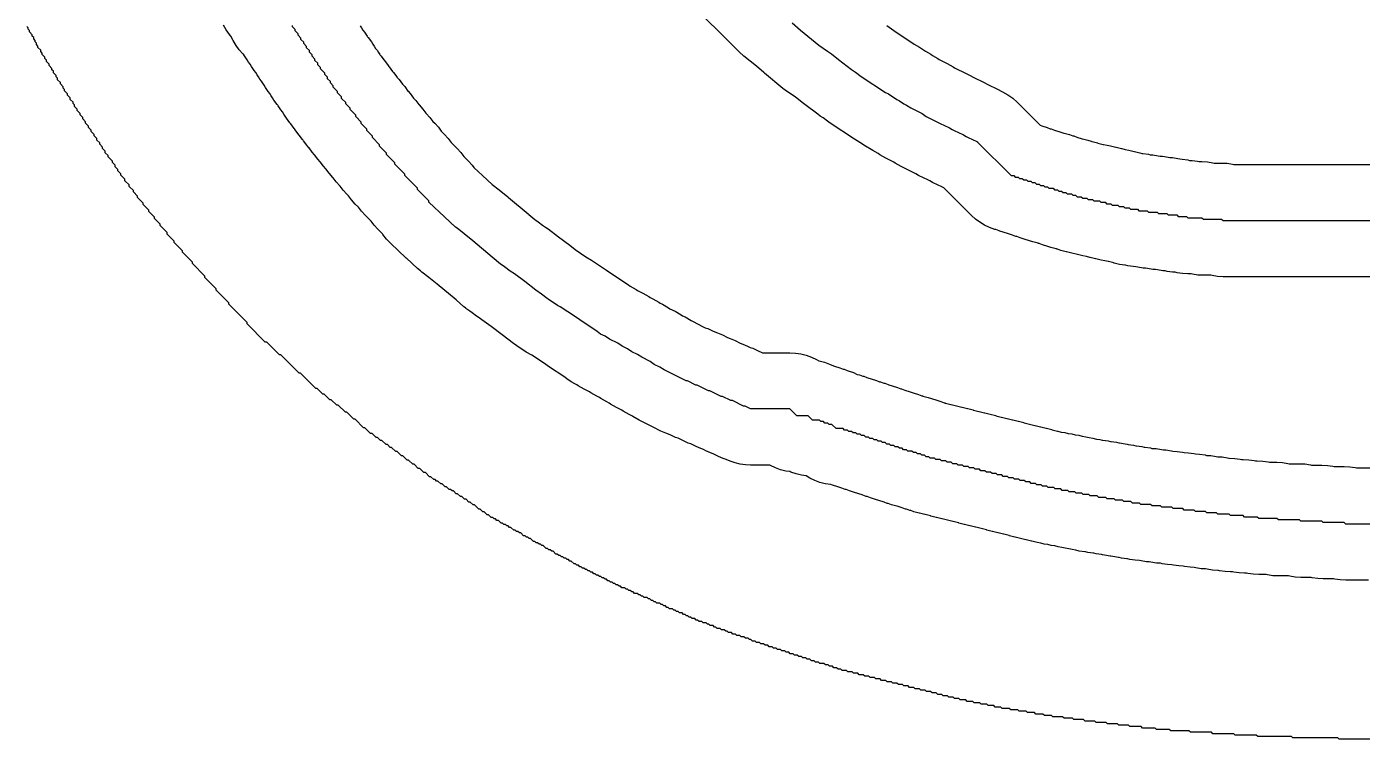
# Model space of a CAD drawing. Header units: millimetres. Extents: x 0 to 1800, y 0 to 406.
# Drawn here: x 1071.4 to 1166.6, y 51.5 to 102.3 of the extents above; entities that cross this region are included whole.
import ezdxf

# ---------------------------------------------------------------- set-up
doc = ezdxf.new("R2010")
doc.units = ezdxf.units.MM
for name, color, linetype in [('CENTERLINE', 1, 'Continuous'), ('GROOVE_8MM', 3, 'Continuous'), ('OUTLINE', 7, 'Continuous')]:
    doc.layers.add(name, color=color, linetype=linetype)

msp = doc.modelspace()

# ---------------------------------------------------------------- linework, layer by layer
at = {"layer": 'CENTERLINE'}
for points in [[(1167.77, 66.842), (1165.37, 66.842), (1165.27, 66.942), (1163.77, 66.942), (1163.67, 67.042), (1162.17, 67.042), (1162.07, 67.142), (1160.57, 67.142), (1160.47, 67.242), (1159.17, 67.242), (1159.07, 67.342), (1158.17, 67.342), (1158.07, 67.442), (1157.17, 67.442), (1157.07, 67.542), (1156.27, 67.542), (1156.17, 67.642), (1155.47, 67.642), (1155.37, 67.742), (1154.67, 67.742), (1154.57, 67.842), (1153.87, 67.842), (1153.77, 67.942), (1153.07, 67.942), (1152.97, 68.042), (1152.27, 68.042), (1152.17, 68.142), (1151.57, 68.142), (1151.47, 68.242), (1150.77, 68.242), (1150.67, 68.342), (1150.17, 68.342), (1150.07, 68.442), (1149.57, 68.442), (1149.47, 68.542), (1148.97, 68.542), (1148.87, 68.642), (1148.37, 68.642), (1148.27, 68.742), (1147.77, 68.742), (1147.67, 68.842), (1147.17, 68.842), (1147.07, 68.942), (1146.67, 68.942), (1146.57, 69.042), (1146.17, 69.042), (1146.07, 69.142), (1145.67, 69.142), (1145.57, 69.242), (1145.17, 69.242), (1145.07, 69.342), (1144.67, 69.342), (1144.57, 69.442), (1144.17, 69.442), (1144.07, 69.542), (1143.77, 69.542), (1143.67, 69.642), (1143.37, 69.642), (1143.27, 69.742), (1142.97, 69.742), (1142.87, 69.842), (1142.57, 69.842), (1142.47, 69.942), (1142.17, 69.942), (1142.07, 70.042), (1141.77, 70.042), (1141.67, 70.142), (1141.37, 70.142), (1141.27, 70.242), (1140.97, 70.242), (1140.87, 70.342), (1140.57, 70.342), (1140.47, 70.442), (1140.17, 70.442), (1140.07, 70.542), (1139.77, 70.542), (1139.67, 70.642), (1139.37, 70.642), (1139.27, 70.742), (1138.97, 70.742), (1138.87, 70.842), (1138.57, 70.842), (1138.47, 70.942), (1138.17, 70.942), (1138.07, 71.042), (1137.77, 71.042), (1137.67, 71.142), (1137.37, 71.142), (1137.27, 71.242), (1136.97, 71.242), (1136.87, 71.342), (1136.57, 71.342), (1136.47, 71.442), (1136.17, 71.442), (1136.07, 71.542), (1135.77, 71.542), (1135.67, 71.642), (1135.47, 71.642), (1135.37, 71.742), (1135.17, 71.742), (1135.07, 71.842), (1134.87, 71.842), (1134.77, 71.942), (1134.57, 71.942), (1134.47, 72.042), (1134.17, 72.042), (1134.07, 72.142), (1133.87, 72.142), (1133.77, 72.242), (1133.57, 72.242), (1133.47, 72.342), (1133.27, 72.342), (1133.17, 72.442), (1132.97, 72.442), (1132.87, 72.542), (1132.67, 72.542), (1132.57, 72.642), (1132.37, 72.642), (1132.27, 72.742), (1132.07, 72.742), (1131.97, 72.842), (1131.77, 72.842), (1131.67, 72.942), (1131.47, 72.942), (1131.37, 73.042), (1131.17, 73.042), (1131.07, 73.142), (1130.87, 73.142), (1130.77, 73.242), (1130.57, 73.242), (1130.47, 73.342), (1130.27, 73.342), (1130.17, 73.442), (1129.97, 73.442), (1129.87, 73.542), (1129.67, 73.542), (1129.57, 73.642), (1129.07, 73.642), (1128.77, 73.942), (1128.57, 73.942), (1128.47, 74.042), (1128.27, 74.042), (1128.17, 74.142), (1127.97, 74.142), (1127.87, 74.242), (1127.37, 74.242), (1127.07, 74.542), (1126.27, 74.542), (1125.77, 75.042), (1122.973, 75.042), (1122.573, 75.242), (1122.473, 75.242), (1121.673, 75.642), (1121.573, 75.642), (1120.973, 75.942), (1120.873, 75.942), (1120.073, 76.342), (1119.973, 76.342), (1119.173, 76.742), (1119.073, 76.742), (1118.473, 77.042), (1118.373, 77.042), (1117.812, 77.322), (1117.812, 77.322), (1116.812, 77.822), (1116.512, 78.022), (1116.112, 78.222), (1115.812, 78.422), (1115.212, 78.722), (1114.912, 78.922), (1114.512, 79.122), (1114.212, 79.322), (1113.812, 79.522), (1113.512, 79.722), (1112.912, 80.022), (1112.612, 80.222), (1112.29, 80.383), (1112.046, 80.566), (1110.796, 81.399), (1110.496, 81.599), (1109.412, 82.322), (1109.212, 82.422), (1108.546, 82.866), (1108.482, 82.914), (1108.082, 83.214), (1107.682, 83.514), (1106.882, 84.114), (1106.146, 84.666), (1105.846, 84.866), (1105.446, 85.166), (1105.193, 85.335), (1105.156, 85.365), (1104.571, 85.866), (1103.174, 87.03), (1102.556, 87.525), (1102.056, 87.925), (1101.953, 88.007), (1101.164, 88.73), (1100.037, 89.777), (1100.037, 89.875), (1099.237, 90.675), (1099.237, 90.775), (1098.337, 91.675), (1098.337, 91.775), (1097.637, 92.475), (1097.637, 92.575), (1097.037, 93.175), (1097.037, 93.275), (1096.537, 93.775), (1096.537, 93.875), (1096.037, 94.375), (1096.037, 94.475), (1095.637, 94.875), (1095.637, 94.975), (1095.237, 95.375), (1095.237, 95.475), (1094.837, 95.875), (1094.837, 95.975), (1094.437, 96.375), (1094.437, 96.475), (1094.137, 96.775), (1094.137, 96.875), (1093.837, 97.175), (1093.837, 97.275), (1093.537, 97.575), (1093.537, 97.675), (1093.237, 97.975), (1093.237, 98.075), (1093.037, 98.275), (1093.037, 98.375), (1092.837, 98.575), (1092.837, 98.675), (1092.637, 98.875), (1092.637, 98.975), (1092.337, 99.275), (1092.337, 99.375), (1092.137, 99.575), (1092.137, 99.675), (1091.937, 99.875), (1091.937, 99.975), (1091.737, 100.175), (1091.737, 100.275), (1091.537, 100.475), (1091.537, 100.575), (1091.337, 100.775), (1091.337, 100.875), (1091.137, 101.075), (1091.137, 101.175), (1090.937, 101.375), (1090.937, 101.475), (1090.737, 101.675), (1090.737, 101.775), (1090.537, 101.975), (1090.537, 102.075), (1090.337, 102.275), (1090.337, 102.375)], [(1125.944, 102.545), (1126.529, 102.044), (1127.831, 100.959), (1128.454, 100.543), (1128.518, 100.496), (1128.729, 100.337), (1129.229, 99.937), (1130.154, 99.243), (1130.454, 99.043), (1130.854, 98.743), (1132.588, 97.588), (1132.788, 97.488), (1133.388, 97.088), (1133.588, 96.988), (1133.888, 96.788), (1134.088, 96.688), (1134.388, 96.488), (1135.188, 96.088), (1135.488, 95.888), (1136.531, 95.366), (1136.731, 95.266), (1137.131, 95.066), (1137.331, 94.966), (1137.531, 94.866), (1137.731, 94.766), (1138.131, 94.566), (1138.331, 94.466), (1138.531, 94.366), (1138.731, 94.266), (1139.131, 94.066), (1139.134, 94.065), (1141.53, 91.668), (1141.73, 91.668), (1141.83, 91.568), (1142.03, 91.568), (1142.13, 91.468), (1142.33, 91.468), (1142.43, 91.368), (1142.63, 91.368), (1142.73, 91.268), (1142.93, 91.268), (1143.03, 91.168), (1143.23, 91.168), (1143.33, 91.068), (1143.53, 91.068), (1143.63, 90.968), (1143.83, 90.968), (1143.93, 90.868), (1144.13, 90.868), (1144.23, 90.768), (1144.53, 90.768), (1144.63, 90.668), (1144.83, 90.668), (1144.93, 90.568), (1145.13, 90.568), (1145.23, 90.468), (1145.43, 90.468), (1145.53, 90.368), (1145.83, 90.368), (1145.93, 90.268), (1146.13, 90.268), (1146.23, 90.168), (1146.53, 90.168), (1146.63, 90.068), (1146.93, 90.068), (1147.03, 89.968), (1147.33, 89.968), (1147.43, 89.868), (1147.83, 89.868), (1147.93, 89.768), (1148.23, 89.768), (1148.33, 89.668), (1148.63, 89.668), (1148.73, 89.568), (1149.13, 89.568), (1149.23, 89.468), (1149.53, 89.468), (1149.63, 89.368), (1149.93, 89.368), (1150.03, 89.268), (1150.53, 89.268), (1150.63, 89.168), (1151.23, 89.168), (1151.33, 89.068), (1151.93, 89.068), (1152.03, 88.968), (1152.63, 88.968), (1152.73, 88.868), (1153.33, 88.868), (1153.43, 88.768), (1154.03, 88.768), (1154.13, 88.668), (1155.13, 88.668), (1155.23, 88.568), (1156.53, 88.568), (1156.63, 88.468), (1170.704, 88.468)]]:
    msp.add_lwpolyline(points, dxfattribs=at)
at = {"layer": 'GROOVE_8MM'}
for points in [[(1170.704, 84.468), (1156.63, 84.468), (1156.238, 84.487), (1155.85, 84.545), (1155.757, 84.568), (1155.23, 84.568), (1154.838, 84.587), (1154.45, 84.645), (1154.357, 84.668), (1154.13, 84.668), (1153.738, 84.687), (1153.35, 84.745), (1153.215, 84.779), (1153.038, 84.787), (1152.65, 84.845), (1152.515, 84.879), (1152.338, 84.887), (1151.95, 84.945), (1151.815, 84.979), (1151.638, 84.987), (1151.25, 85.045), (1151.115, 85.079), (1150.938, 85.087), (1150.55, 85.145), (1150.415, 85.179), (1150.238, 85.187), (1149.85, 85.245), (1149.691, 85.285), (1149.638, 85.287), (1149.25, 85.345), (1148.869, 85.44), (1148.861, 85.443), (1148.85, 85.445), (1148.469, 85.54), (1148.461, 85.543), (1148.45, 85.545), (1148.197, 85.608), (1147.95, 85.645), (1147.569, 85.74), (1147.561, 85.743), (1147.55, 85.745), (1147.169, 85.84), (1147.161, 85.843), (1147.15, 85.845), (1146.897, 85.908), (1146.65, 85.945), (1146.269, 86.04), (1146.261, 86.043), (1146.25, 86.045), (1145.869, 86.14), (1145.861, 86.143), (1145.85, 86.145), (1145.469, 86.24), (1145.461, 86.243), (1145.45, 86.245), (1145.069, 86.34), (1144.837, 86.423), (1144.769, 86.44), (1144.761, 86.443), (1144.75, 86.445), (1144.369, 86.54), (1144.137, 86.623), (1144.069, 86.64), (1143.837, 86.723), (1143.769, 86.74), (1143.537, 86.823), (1143.469, 86.84), (1143.461, 86.843), (1143.45, 86.845), (1143.069, 86.94), (1142.837, 87.023), (1142.769, 87.04), (1142.537, 87.123), (1142.469, 87.14), (1142.237, 87.223), (1142.169, 87.24), (1141.937, 87.323), (1141.869, 87.34), (1141.637, 87.423), (1141.569, 87.44), (1141.337, 87.523), (1141.269, 87.54), (1141.037, 87.623), (1140.969, 87.64), (1140.737, 87.723), (1140.669, 87.74), (1140.438, 87.823), (1140.369, 87.84), (1140, 87.972), (1139.645, 88.14), (1139.309, 88.342), (1138.993, 88.575), (1138.703, 88.839), (1136.762, 90.779), (1136.742, 90.789), (1136.542, 90.889), (1136.342, 90.989), (1135.942, 91.189), (1135.742, 91.289), (1135.542, 91.389), (1135.342, 91.489), (1134.942, 91.689), (1134.742, 91.789), (1133.699, 92.31), (1133.269, 92.559), (1133.176, 92.621), (1132.599, 92.91), (1132.169, 93.159), (1132.055, 93.235), (1131.669, 93.459), (1131.555, 93.535), (1131.169, 93.759), (1130.755, 94.035), (1130.369, 94.259), (1128.635, 95.415), (1128.454, 95.543), (1128.143, 95.777), (1127.935, 95.915), (1127.754, 96.043), (1126.829, 96.737), (1126.73, 96.814), (1126.279, 97.175), (1126.143, 97.277), (1125.612, 97.631), (1125.27, 97.886), (1123.968, 98.971), (1123.926, 99.007), (1123.392, 99.464), (1122.491, 100.185), (1122.161, 100.48), (1114.635, 108.007)], [(1166.997, 62.842), (1165.37, 62.842), (1164.978, 62.861), (1164.589, 62.919), (1164.497, 62.942), (1163.77, 62.942), (1163.378, 62.961), (1162.989, 63.019), (1162.897, 63.042), (1162.17, 63.042), (1161.778, 63.061), (1161.389, 63.119), (1161.297, 63.142), (1160.57, 63.142), (1160.178, 63.161), (1159.789, 63.219), (1159.697, 63.242), (1159.17, 63.242), (1158.778, 63.261), (1158.389, 63.319), (1158.297, 63.342), (1158.17, 63.342), (1157.778, 63.361), (1157.389, 63.419), (1157.297, 63.442), (1157.17, 63.442), (1156.778, 63.461), (1156.389, 63.519), (1156.297, 63.542), (1156.27, 63.542), (1155.878, 63.561), (1155.489, 63.619), (1155.379, 63.646), (1155.078, 63.661), (1154.689, 63.719), (1154.579, 63.746), (1154.278, 63.761), (1153.889, 63.819), (1153.779, 63.846), (1153.478, 63.861), (1153.089, 63.919), (1152.979, 63.946), (1152.678, 63.961), (1152.289, 64.019), (1152.179, 64.046), (1151.878, 64.061), (1151.489, 64.119), (1151.355, 64.152), (1151.178, 64.161), (1150.789, 64.219), (1150.679, 64.246), (1150.378, 64.261), (1149.989, 64.319), (1149.831, 64.358), (1149.778, 64.361), (1149.389, 64.419), (1149.231, 64.458), (1149.178, 64.461), (1148.789, 64.519), (1148.631, 64.558), (1148.578, 64.561), (1148.189, 64.619), (1148.031, 64.658), (1147.978, 64.661), (1147.589, 64.719), (1147.431, 64.758), (1147.378, 64.761), (1146.989, 64.819), (1146.831, 64.858), (1146.778, 64.861), (1146.389, 64.919), (1146.137, 64.982), (1145.889, 65.019), (1145.637, 65.082), (1145.389, 65.119), (1145.137, 65.182), (1144.889, 65.219), (1144.637, 65.282), (1144.389, 65.319), (1144.137, 65.382), (1143.889, 65.419), (1143.637, 65.482), (1143.389, 65.519), (1143.009, 65.614), (1143, 65.617), (1142.989, 65.619), (1142.609, 65.714), (1142.6, 65.717), (1142.589, 65.719), (1142.209, 65.814), (1142.2, 65.817), (1142.189, 65.819), (1141.809, 65.914), (1141.8, 65.917), (1141.789, 65.919), (1141.409, 66.014), (1141.4, 66.017), (1141.389, 66.019), (1141.009, 66.114), (1141, 66.117), (1140.989, 66.119), (1140.609, 66.214), (1140.6, 66.217), (1140.589, 66.219), (1140.209, 66.314), (1140.2, 66.317), (1140.189, 66.319), (1139.809, 66.414), (1139.8, 66.417), (1139.789, 66.419), (1139.409, 66.514), (1139.4, 66.517), (1139.389, 66.519), (1139.009, 66.614), (1139, 66.617), (1138.989, 66.619), (1138.609, 66.714), (1138.6, 66.717), (1138.589, 66.719), (1138.209, 66.814), (1138.2, 66.817), (1138.189, 66.819), (1137.809, 66.914), (1137.8, 66.917), (1137.789, 66.919), (1137.409, 67.014), (1137.4, 67.017), (1137.389, 67.019), (1137.009, 67.114), (1137, 67.117), (1136.989, 67.119), (1136.609, 67.214), (1136.6, 67.217), (1136.589, 67.219), (1136.209, 67.314), (1136.2, 67.317), (1136.189, 67.319), (1135.809, 67.414), (1135.8, 67.417), (1135.789, 67.419), (1135.409, 67.514), (1135.4, 67.517), (1135.389, 67.519), (1135.009, 67.614), (1135, 67.617), (1134.989, 67.619), (1134.609, 67.714), (1134.377, 67.797), (1134.309, 67.814), (1134.077, 67.897), (1134.009, 67.914), (1133.777, 67.997), (1133.709, 68.014), (1133.477, 68.097), (1133.409, 68.114), (1133.4, 68.117), (1133.389, 68.119), (1133.009, 68.214), (1132.777, 68.297), (1132.709, 68.314), (1132.477, 68.397), (1132.409, 68.414), (1132.177, 68.497), (1132.109, 68.514), (1131.877, 68.597), (1131.809, 68.614), (1131.577, 68.697), (1131.509, 68.714), (1131.277, 68.797), (1131.209, 68.814), (1130.977, 68.897), (1130.909, 68.914), (1130.677, 68.997), (1130.609, 69.014), (1130.377, 69.097), (1130.309, 69.114), (1130.077, 69.197), (1130.009, 69.214), (1129.777, 69.297), (1129.709, 69.314), (1129.477, 69.397), (1129.409, 69.414), (1129.177, 69.497), (1129.109, 69.514), (1128.877, 69.597), (1128.809, 69.614), (1128.677, 69.661), (1128.289, 69.719), (1127.909, 69.814), (1127.539, 69.946), (1127.184, 70.114), (1126.926, 70.269), (1126.589, 70.319), (1126.209, 70.414), (1125.839, 70.546), (1125.776, 70.576), (1125.489, 70.619), (1125.109, 70.714), (1124.739, 70.846), (1124.384, 71.014), (1124.338, 71.042), (1122.973, 71.042), (1122.603, 71.059), (1122.236, 71.11), (1121.875, 71.195), (1121.523, 71.314), (1121.226, 71.445), (1121.023, 71.514), (1120.684, 71.664), (1120.312, 71.85), (1120.123, 71.914), (1119.784, 72.064), (1119.612, 72.15), (1119.423, 72.214), (1119.084, 72.364), (1118.712, 72.55), (1118.523, 72.614), (1118.184, 72.764), (1117.812, 72.95), (1117.623, 73.014), (1117.284, 73.164), (1117.112, 73.25), (1116.923, 73.314), (1116.584, 73.464), (1116.023, 73.744), (1115.023, 74.244), (1114.593, 74.494), (1114.501, 74.556), (1114.323, 74.644), (1113.893, 74.894), (1113.801, 74.956), (1113.423, 75.144), (1112.993, 75.394), (1112.901, 75.456), (1112.723, 75.544), (1112.293, 75.794), (1112.201, 75.856), (1112.023, 75.944), (1111.593, 76.194), (1111.501, 76.256), (1111.123, 76.444), (1110.693, 76.694), (1110.601, 76.756), (1110.501, 76.806), (1110.187, 76.981), (1109.89, 77.183), (1109.735, 77.3), (1108.578, 78.071), (1108.278, 78.271), (1107.379, 78.87), (1106.993, 79.094), (1106.327, 79.538), (1106.146, 79.666), (1106.082, 79.714), (1105.682, 80.014), (1105.282, 80.314), (1104.482, 80.914), (1103.835, 81.4), (1103.627, 81.538), (1103.446, 81.666), (1103.135, 81.9), (1102.974, 82.007), (1102.694, 82.212), (1102.657, 82.241), (1102.553, 82.327), (1101.989, 82.811), (1100.644, 83.932), (1100.057, 84.401), (1099.557, 84.801), (1099.454, 84.883), (1099.25, 85.058), (1098.461, 85.782), (1098.442, 85.799), (1097.315, 86.846), (1097.028, 87.141), (1096.774, 87.463), (1096.743, 87.511), (1096.408, 87.846), (1096.145, 88.137), (1095.936, 88.419), (1095.508, 88.846), (1095.245, 89.137), (1095.036, 89.419), (1094.808, 89.646), (1094.545, 89.937), (1094.336, 90.219), (1094.208, 90.346), (1093.945, 90.637), (1093.736, 90.919), (1093.708, 90.946), (1093.445, 91.237), (1093.236, 91.519), (1093.208, 91.546), (1092.945, 91.837), (1092.711, 92.152), (1092.708, 92.157), (1092.545, 92.337), (1092.311, 92.652), (1092.308, 92.657), (1092.145, 92.837), (1091.911, 93.152), (1091.908, 93.157), (1091.745, 93.337), (1091.511, 93.652), (1091.508, 93.657), (1091.345, 93.837), (1091.111, 94.152), (1091.09, 94.187), (1091.045, 94.237), (1090.811, 94.552), (1090.79, 94.587), (1090.745, 94.637), (1090.511, 94.952), (1090.49, 94.987), (1090.445, 95.037), (1090.211, 95.352), (1090.19, 95.387), (1090.145, 95.437), (1089.911, 95.752), (1089.816, 95.911), (1089.711, 96.052), (1089.616, 96.211), (1089.511, 96.352), (1089.416, 96.511), (1089.311, 96.652), (1089.29, 96.687), (1089.245, 96.737), (1089.011, 97.052), (1088.916, 97.211), (1088.811, 97.352), (1088.716, 97.511), (1088.611, 97.652), (1088.516, 97.811), (1088.411, 97.952), (1088.316, 98.111), (1088.211, 98.252), (1088.116, 98.411), (1088.011, 98.552), (1087.916, 98.711), (1087.811, 98.852), (1087.716, 99.011), (1087.611, 99.152), (1087.516, 99.311), (1087.411, 99.452), (1087.316, 99.611), (1087.211, 99.752), (1087.116, 99.911), (1087.011, 100.052), (1086.916, 100.211), (1086.836, 100.319), (1086.808, 100.346), (1086.545, 100.637), (1086.311, 100.952), (1086.109, 101.289), (1085.954, 101.616), (1085.845, 101.737), (1085.611, 102.052), (1085.409, 102.389)], [(1095.157, 102.339), (1095.263, 102.197), (1095.357, 102.039), (1095.463, 101.897), (1095.557, 101.739), (1095.663, 101.597), (1095.683, 101.562), (1095.729, 101.512), (1095.963, 101.197), (1096.057, 101.039), (1096.163, 100.897), (1096.257, 100.739), (1096.363, 100.597), (1096.457, 100.439), (1096.563, 100.297), (1096.583, 100.262), (1096.629, 100.212), (1096.863, 99.897), (1096.883, 99.862), (1096.929, 99.812), (1097.163, 99.497), (1097.183, 99.462), (1097.229, 99.412), (1097.463, 99.097), (1097.483, 99.062), (1097.529, 99.012), (1097.763, 98.697), (1097.765, 98.693), (1097.929, 98.512), (1098.163, 98.197), (1098.165, 98.193), (1098.329, 98.012), (1098.563, 97.697), (1098.565, 97.693), (1098.729, 97.512), (1098.963, 97.197), (1098.965, 97.193), (1099.129, 97.012), (1099.338, 96.731), (1099.365, 96.703), (1099.629, 96.412), (1099.838, 96.131), (1099.865, 96.103), (1100.129, 95.812), (1100.338, 95.531), (1100.465, 95.403), (1100.729, 95.112), (1100.938, 94.831), (1101.165, 94.603), (1101.429, 94.312), (1101.638, 94.031), (1102.065, 93.603), (1102.329, 93.312), (1102.538, 93.031), (1102.865, 92.703), (1103.129, 92.412), (1103.243, 92.258), (1103.877, 91.67), (1104.557, 91.046), (1105.055, 90.648), (1105.673, 90.154), (1105.735, 90.103), (1107.132, 88.939), (1107.174, 88.903), (1107.602, 88.537), (1107.665, 88.495), (1107.846, 88.366), (1108.157, 88.133), (1108.365, 87.995), (1108.546, 87.866), (1109.282, 87.314), (1110.082, 86.714), (1110.482, 86.414), (1110.857, 86.133), (1111.245, 85.874), (1111.631, 85.65), (1112.715, 84.928), (1113.015, 84.728), (1114.265, 83.895), (1114.393, 83.804), (1114.401, 83.8), (1114.831, 83.55), (1114.924, 83.489), (1115.301, 83.3), (1115.731, 83.05), (1115.824, 82.989), (1116.001, 82.9), (1116.431, 82.65), (1116.524, 82.589), (1116.701, 82.5), (1117.131, 82.25), (1117.224, 82.189), (1117.601, 82), (1118.031, 81.75), (1118.124, 81.689), (1118.301, 81.6), (1118.731, 81.35), (1118.824, 81.289), (1119.601, 80.9), (1119.735, 80.833), (1119.923, 80.77), (1120.262, 80.619), (1120.435, 80.533), (1120.623, 80.47), (1120.962, 80.319), (1121.335, 80.133), (1121.523, 80.07), (1121.862, 79.919), (1122.235, 79.733), (1122.423, 79.67), (1122.762, 79.519), (1122.935, 79.433), (1123.123, 79.37), (1123.462, 79.219), (1123.818, 79.042), (1125.77, 79.042), (1126.162, 79.022), (1126.55, 78.965), (1126.931, 78.869), (1127.301, 78.737), (1127.655, 78.569), (1127.823, 78.469), (1127.85, 78.465), (1128.231, 78.369), (1128.601, 78.237), (1128.87, 78.11), (1129.031, 78.069), (1129.263, 77.987), (1129.331, 77.969), (1129.563, 77.887), (1129.631, 77.869), (1129.863, 77.787), (1129.931, 77.769), (1130.301, 77.637), (1130.57, 77.51), (1130.731, 77.469), (1130.963, 77.387), (1131.031, 77.369), (1131.263, 77.287), (1131.331, 77.269), (1131.563, 77.187), (1131.631, 77.169), (1131.863, 77.087), (1131.931, 77.069), (1132.163, 76.987), (1132.231, 76.969), (1132.463, 76.887), (1132.531, 76.869), (1132.763, 76.787), (1132.831, 76.769), (1133.063, 76.687), (1133.131, 76.669), (1133.363, 76.587), (1133.431, 76.569), (1133.663, 76.487), (1133.731, 76.469), (1133.963, 76.387), (1134.031, 76.369), (1134.263, 76.287), (1134.331, 76.269), (1134.563, 76.187), (1134.631, 76.169), (1134.863, 76.087), (1134.931, 76.069), (1135.163, 75.987), (1135.231, 75.969), (1135.239, 75.966), (1135.25, 75.965), (1135.631, 75.869), (1135.863, 75.787), (1135.931, 75.769), (1136.163, 75.687), (1136.231, 75.669), (1136.463, 75.587), (1136.531, 75.569), (1136.763, 75.487), (1136.831, 75.469), (1136.839, 75.466), (1136.85, 75.465), (1137.231, 75.369), (1137.239, 75.366), (1137.25, 75.365), (1137.631, 75.269), (1137.639, 75.266), (1137.65, 75.265), (1138.031, 75.169), (1138.039, 75.166), (1138.05, 75.165), (1138.431, 75.069), (1138.439, 75.066), (1138.45, 75.065), (1138.831, 74.969), (1138.839, 74.966), (1138.85, 74.965), (1139.231, 74.869), (1139.239, 74.866), (1139.25, 74.865), (1139.631, 74.769), (1139.639, 74.766), (1139.65, 74.765), (1140.031, 74.669), (1140.039, 74.666), (1140.05, 74.665), (1140.431, 74.569), (1140.439, 74.566), (1140.45, 74.565), (1140.831, 74.469), (1140.839, 74.466), (1140.85, 74.465), (1141.231, 74.369), (1141.239, 74.366), (1141.25, 74.365), (1141.631, 74.269), (1141.639, 74.266), (1141.65, 74.265), (1142.031, 74.169), (1142.039, 74.166), (1142.05, 74.165), (1142.431, 74.069), (1142.439, 74.066), (1142.45, 74.065), (1142.831, 73.969), (1142.839, 73.966), (1142.85, 73.965), (1143.231, 73.869), (1143.239, 73.866), (1143.25, 73.865), (1143.631, 73.769), (1143.639, 73.766), (1143.65, 73.765), (1144.031, 73.669), (1144.039, 73.666), (1144.05, 73.665), (1144.431, 73.569), (1144.439, 73.566), (1144.45, 73.565), (1144.831, 73.469), (1144.839, 73.466), (1144.85, 73.465), (1145.103, 73.401), (1145.35, 73.365), (1145.603, 73.301), (1145.85, 73.265), (1146.103, 73.201), (1146.35, 73.165), (1146.603, 73.101), (1146.85, 73.065), (1147.103, 73.001), (1147.35, 72.965), (1147.603, 72.901), (1147.85, 72.865), (1148.009, 72.825), (1148.062, 72.822), (1148.45, 72.765), (1148.609, 72.725), (1148.662, 72.722), (1149.05, 72.665), (1149.209, 72.625), (1149.262, 72.622), (1149.65, 72.565), (1149.809, 72.525), (1149.862, 72.522), (1150.25, 72.465), (1150.409, 72.425), (1150.462, 72.422), (1150.85, 72.365), (1151.009, 72.325), (1151.062, 72.322), (1151.45, 72.265), (1151.56, 72.237), (1151.862, 72.222), (1152.25, 72.165), (1152.385, 72.131), (1152.562, 72.122), (1152.95, 72.065), (1153.06, 72.037), (1153.362, 72.022), (1153.75, 71.965), (1153.86, 71.937), (1154.162, 71.922), (1154.55, 71.865), (1154.66, 71.837), (1154.962, 71.822), (1155.35, 71.765), (1155.46, 71.737), (1155.762, 71.722), (1156.15, 71.665), (1156.26, 71.637), (1156.562, 71.622), (1156.95, 71.565), (1157.043, 71.542), (1157.07, 71.542), (1157.462, 71.522), (1157.85, 71.465), (1157.943, 71.442), (1158.07, 71.442), (1158.462, 71.422), (1158.85, 71.365), (1158.943, 71.342), (1159.07, 71.342), (1159.462, 71.322), (1159.85, 71.265), (1159.943, 71.242), (1160.47, 71.242), (1160.862, 71.222), (1161.25, 71.165), (1161.343, 71.142), (1162.07, 71.142), (1162.462, 71.122), (1162.85, 71.065), (1162.943, 71.042), (1163.67, 71.042), (1164.062, 71.022), (1164.45, 70.965), (1164.543, 70.942), (1165.27, 70.942), (1165.662, 70.922), (1166.05, 70.865), (1166.143, 70.842), (1167.77, 70.842)], [(1132.673, 102.372), (1132.854, 102.243), (1133.165, 102.01), (1134.621, 101.04), (1135.007, 100.816), (1135.421, 100.54), (1135.807, 100.316), (1135.921, 100.24), (1136.307, 100.016), (1136.399, 99.954), (1136.977, 99.665), (1137.407, 99.416), (1137.499, 99.354), (1138.32, 98.944), (1138.52, 98.844), (1138.92, 98.644), (1139.12, 98.544), (1139.32, 98.444), (1139.52, 98.344), (1139.92, 98.144), (1140.12, 98.044), (1140.32, 97.944), (1140.52, 97.844), (1140.92, 97.644), (1140.922, 97.642), (1141.295, 97.43), (1141.643, 97.18), (1141.962, 96.893), (1143.597, 95.258), (1143.723, 95.213), (1143.791, 95.196), (1144.023, 95.113), (1144.091, 95.096), (1144.323, 95.013), (1144.391, 94.996), (1144.623, 94.913), (1144.691, 94.896), (1144.923, 94.813), (1144.991, 94.796), (1145.223, 94.713), (1145.291, 94.696), (1145.3, 94.693), (1145.311, 94.691), (1145.691, 94.596), (1145.923, 94.513), (1145.991, 94.496), (1146.223, 94.413), (1146.291, 94.396), (1146.523, 94.313), (1146.591, 94.296), (1146.6, 94.293), (1146.611, 94.291), (1146.991, 94.196), (1147.223, 94.113), (1147.291, 94.096), (1147.3, 94.093), (1147.311, 94.091), (1147.691, 93.996), (1147.7, 93.993), (1147.711, 93.991), (1148.091, 93.896), (1148.1, 93.893), (1148.111, 93.891), (1148.363, 93.828), (1148.611, 93.791), (1148.991, 93.696), (1149, 93.693), (1149.011, 93.691), (1149.391, 93.596), (1149.4, 93.593), (1149.411, 93.591), (1149.663, 93.528), (1149.911, 93.491), (1150.291, 93.396), (1150.3, 93.393), (1150.311, 93.391), (1150.691, 93.296), (1150.7, 93.293), (1150.711, 93.291), (1150.869, 93.252), (1150.922, 93.249), (1151.311, 93.191), (1151.445, 93.158), (1151.622, 93.149), (1152.011, 93.091), (1152.145, 93.058), (1152.322, 93.049), (1152.711, 92.991), (1152.845, 92.958), (1153.022, 92.949), (1153.411, 92.891), (1153.545, 92.858), (1153.722, 92.849), (1154.111, 92.791), (1154.245, 92.758), (1154.422, 92.749), (1154.811, 92.691), (1154.903, 92.668), (1155.13, 92.668), (1155.522, 92.649), (1155.911, 92.591), (1156.003, 92.568), (1156.53, 92.568), (1156.922, 92.549), (1157.311, 92.491), (1157.403, 92.468), (1170.571, 92.468)]]:
    msp.add_lwpolyline(points, dxfattribs=at)
at = {"layer": 'OUTLINE'}
msp.add_lwpolyline([(1168.2, 51.505), (1164.9, 51.505), (1164.8, 51.605), (1161.6, 51.605), (1161.5, 51.705), (1159.1, 51.705), (1159, 51.805), (1157.5, 51.805), (1157.4, 51.905), (1155.9, 51.905), (1155.8, 52.005), (1154.3, 52.005), (1154.2, 52.105), (1152.9, 52.105), (1152.8, 52.205), (1151.9, 52.205), (1151.8, 52.305), (1150.9, 52.305), (1150.8, 52.405), (1150, 52.405), (1149.9, 52.505), (1149.2, 52.505), (1149.1, 52.605), (1148.4, 52.605), (1148.3, 52.705), (1147.6, 52.705), (1147.5, 52.805), (1146.8, 52.805), (1146.7, 52.905), (1146, 52.905), (1145.9, 53.005), (1145.3, 53.005), (1145.2, 53.105), (1144.5, 53.105), (1144.4, 53.205), (1143.9, 53.205), (1143.8, 53.305), (1143.3, 53.305), (1143.2, 53.405), (1142.7, 53.405), (1142.6, 53.505), (1142.1, 53.505), (1142, 53.605), (1141.5, 53.605), (1141.4, 53.705), (1140.9, 53.705), (1140.8, 53.805), (1140.4, 53.805), (1140.3, 53.905), (1139.9, 53.905), (1139.8, 54.005), (1139.4, 54.005), (1139.3, 54.105), (1138.9, 54.105), (1138.8, 54.205), (1138.4, 54.205), (1138.3, 54.305), (1137.9, 54.305), (1137.8, 54.405), (1137.5, 54.405), (1137.4, 54.505), (1137.1, 54.505), (1137, 54.605), (1136.7, 54.605), (1136.6, 54.705), (1136.3, 54.705), (1136.2, 54.805), (1135.9, 54.805), (1135.8, 54.905), (1135.5, 54.905), (1135.4, 55.005), (1135.1, 55.005), (1135, 55.105), (1134.7, 55.105), (1134.6, 55.205), (1134.3, 55.205), (1134.2, 55.305), (1133.9, 55.305), (1133.8, 55.405), (1133.5, 55.405), (1133.4, 55.505), (1133.1, 55.505), (1133, 55.605), (1132.7, 55.605), (1132.6, 55.705), (1132.3, 55.705), (1132.2, 55.805), (1131.9, 55.805), (1131.8, 55.905), (1131.5, 55.905), (1131.4, 56.005), (1131.1, 56.005), (1131, 56.105), (1130.7, 56.105), (1130.6, 56.205), (1130.3, 56.205), (1130.2, 56.305), (1129.9, 56.305), (1129.8, 56.405), (1129.5, 56.405), (1129.4, 56.505), (1129.2, 56.505), (1129.1, 56.605), (1128.9, 56.605), (1128.8, 56.705), (1128.6, 56.705), (1128.5, 56.805), (1128.3, 56.805), (1128.2, 56.905), (1127.9, 56.905), (1127.8, 57.005), (1127.6, 57.005), (1127.5, 57.105), (1127.3, 57.105), (1127.2, 57.205), (1127, 57.205), (1126.9, 57.305), (1126.7, 57.305), (1126.6, 57.405), (1126.4, 57.405), (1126.3, 57.505), (1126.1, 57.505), (1126, 57.605), (1125.8, 57.605), (1125.7, 57.705), (1125.5, 57.705), (1125.4, 57.805), (1125.2, 57.805), (1125.1, 57.905), (1124.9, 57.905), (1124.8, 58.005), (1124.6, 58.005), (1124.5, 58.105), (1124.3, 58.105), (1124.2, 58.205), (1124, 58.205), (1123.9, 58.305), (1123.7, 58.305), (1123.6, 58.405), (1123.4, 58.405), (1123.3, 58.505), (1123.1, 58.505), (1123, 58.605), (1122.9, 58.605), (1122.8, 58.705), (1122.6, 58.705), (1122.5, 58.805), (1122.3, 58.805), (1122.2, 58.905), (1122, 58.905), (1121.9, 59.005), (1121.7, 59.005), (1121.6, 59.105), (1121.4, 59.105), (1121.3, 59.205), (1121.2, 59.205), (1121.1, 59.305), (1120.9, 59.305), (1120.8, 59.405), (1120.6, 59.405), (1120.5, 59.505), (1120.4, 59.505), (1120.3, 59.605), (1120.1, 59.605), (1120, 59.705), (1119.9, 59.705), (1119.8, 59.805), (1119.6, 59.805), (1119.5, 59.905), (1119.3, 59.905), (1119.2, 60.005), (1119.1, 60.005), (1119, 60.105), (1118.8, 60.105), (1118.7, 60.205), (1118.6, 60.205), (1118.5, 60.305), (1118.4, 60.305), (1118.3, 60.405), (1118.2, 60.405), (1118.1, 60.505), (1117.9, 60.505), (1117.8, 60.605), (1117.7, 60.605), (1117.6, 60.705), (1117.5, 60.705), (1117.4, 60.805), (1117.2, 60.805), (1117.1, 60.905), (1117, 60.905), (1116.9, 61.005), (1116.8, 61.005), (1116.7, 61.105), (1116.6, 61.105), (1116.5, 61.205), (1116.3, 61.205), (1116.2, 61.305), (1116.1, 61.305), (1116, 61.405), (1115.9, 61.405), (1115.8, 61.505), (1115.7, 61.505), (1115.6, 61.605), (1115.4, 61.605), (1115.3, 61.705), (1115.2, 61.705), (1115.1, 61.805), (1115, 61.805), (1114.9, 61.905), (1114.7, 61.905), (1114.6, 62.005), (1114.5, 62.005), (1114.4, 62.105), (1114.3, 62.105), (1114.2, 62.205), (1114.1, 62.205), (1114, 62.305), (1113.8, 62.305), (1113.7, 62.405), (1113.6, 62.405), (1113.5, 62.505), (1113.4, 62.505), (1113.3, 62.605), (1113.2, 62.605), (1113.1, 62.705), (1113, 62.705), (1112.9, 62.805), (1112.8, 62.805), (1112.7, 62.905), (1112.6, 62.905), (1112.5, 63.005), (1112.4, 63.005), (1112.3, 63.105), (1112.2, 63.105), (1112.1, 63.205), (1112, 63.205), (1111.9, 63.305), (1111.8, 63.305), (1111.7, 63.405), (1111.6, 63.405), (1111.5, 63.505), (1111.4, 63.505), (1111.3, 63.605), (1111.2, 63.605), (1111.1, 63.705), (1111, 63.705), (1110.9, 63.805), (1110.8, 63.805), (1110.7, 63.905), (1110.6, 63.905), (1110.5, 64.005), (1110.4, 64.005), (1110.2, 64.205), (1110.1, 64.205), (1110, 64.305), (1109.9, 64.305), (1109.8, 64.405), (1109.7, 64.405), (1109.6, 64.505), (1109.5, 64.505), (1109.4, 64.605), (1109.3, 64.605), (1109.2, 64.705), (1109.1, 64.705), (1108.9, 64.905), (1108.8, 64.905), (1108.7, 65.005), (1108.6, 65.005), (1108.5, 65.105), (1108.4, 65.105), (1108.2, 65.305), (1108.1, 65.305), (1108, 65.405), (1107.9, 65.405), (1107.8, 65.505), (1107.7, 65.505), (1107.6, 65.605), (1107.5, 65.605), (1107.3, 65.805), (1107.2, 65.805), (1107.1, 65.905), (1107, 65.905), (1106.9, 66.005), (1106.8, 66.005), (1106.6, 66.205), (1106.5, 66.205), (1106.4, 66.305), (1106.3, 66.305), (1106.2, 66.405), (1106.1, 66.405), (1105.9, 66.605), (1105.8, 66.605), (1105.7, 66.705), (1105.6, 66.705), (1105.5, 66.805), (1105.4, 66.805), (1105.3, 66.905), (1105.2, 66.905), (1105, 67.105), (1104.9, 67.105), (1104.8, 67.205), (1104.7, 67.205), (1104.6, 67.305), (1104.5, 67.305), (1104.3, 67.505), (1104.2, 67.505), (1104, 67.705), (1103.9, 67.705), (1103.7, 67.905), (1103.6, 67.905), (1103.3, 68.205), (1103.2, 68.205), (1103, 68.405), (1102.9, 68.405), (1102.7, 68.605), (1102.6, 68.605), (1102.4, 68.805), (1102.3, 68.805), (1102.1, 69.005), (1102, 69.005), (1101.8, 69.205), (1101.7, 69.205), (1101.6, 69.305), (1101.5, 69.305), (1101.3, 69.505), (1101.2, 69.505), (1101, 69.705), (1100.9, 69.705), (1100.7, 69.905), (1100.6, 69.905), (1100.5, 70.005), (1100.4, 70.005), (1100.2, 70.205), (1100.1, 70.205), (1099.8, 70.505), (1099.7, 70.505), (1099.4, 70.805), (1099.3, 70.805), (1099, 71.105), (1098.9, 71.105), (1098.6, 71.405), (1098.5, 71.405), (1098.2, 71.705), (1098.1, 71.705), (1097.8, 72.005), (1097.7, 72.005), (1097.4, 72.305), (1097.3, 72.305), (1097.1, 72.505), (1097, 72.505), (1096.7, 72.805), (1096.6, 72.805), (1096.4, 73.005), (1096.3, 73.005), (1096, 73.305), (1095.9, 73.305), (1095.5, 73.705), (1095.4, 73.705), (1094.8, 74.305), (1094.7, 74.305), (1094.2, 74.805), (1094.1, 74.805), (1093.6, 75.305), (1093.5, 75.305), (1093.1, 75.705), (1093, 75.705), (1092.6, 76.105), (1092.5, 76.105), (1092.1, 76.505), (1092, 76.505), (1090.9, 77.605), (1090.8, 77.605), (1089.5, 78.905), (1089.4, 78.905), (1088.5, 79.805), (1088.4, 79.805), (1087.1, 81.105), (1087.1, 81.205), (1085.8, 82.505), (1085.8, 82.605), (1084.9, 83.505), (1084.9, 83.605), (1084.1, 84.405), (1084.1, 84.505), (1083.2, 85.405), (1083.2, 85.505), (1082.5, 86.205), (1082.5, 86.305), (1081.9, 86.905), (1081.9, 87.005), (1081.4, 87.505), (1081.4, 87.605), (1080.9, 88.105), (1080.9, 88.205), (1080.5, 88.605), (1080.5, 88.705), (1080.1, 89.105), (1080.1, 89.205), (1079.7, 89.605), (1079.7, 89.705), (1079.3, 90.105), (1079.3, 90.205), (1079, 90.505), (1079, 90.605), (1078.7, 90.905), (1078.7, 91.005), (1078.4, 91.305), (1078.4, 91.405), (1078.1, 91.705), (1078.1, 91.805), (1077.9, 92.005), (1077.9, 92.105), (1077.7, 92.305), (1077.7, 92.405), (1077.5, 92.605), (1077.5, 92.705), (1077.2, 93.005), (1077.2, 93.105), (1077, 93.305), (1077, 93.405), (1076.8, 93.605), (1076.8, 93.705), (1076.6, 93.905), (1076.6, 94.005), (1076.4, 94.205), (1076.4, 94.305), (1076.2, 94.505), (1076.2, 94.605), (1076, 94.805), (1076, 94.905), (1075.8, 95.105), (1075.8, 95.205), (1075.6, 95.405), (1075.6, 95.505), (1075.4, 95.705), (1075.4, 95.805), (1075.2, 96.005), (1075.2, 96.105), (1075, 96.305), (1075, 96.405), (1074.8, 96.605), (1074.8, 96.705), (1074.7, 96.805), (1074.7, 96.905), (1074.5, 97.105), (1074.5, 97.205), (1074.3, 97.405), (1074.3, 97.505), (1074.1, 97.705), (1074.1, 97.805), (1074, 97.905), (1074, 98.005), (1073.8, 98.205), (1073.8, 98.305), (1073.6, 98.505), (1073.6, 98.605), (1073.5, 98.705), (1073.5, 98.805), (1073.3, 99.005), (1073.3, 99.105), (1073.2, 99.205), (1073.2, 99.305), (1073, 99.505), (1073, 99.605), (1072.8, 99.805), (1072.8, 99.905), (1072.7, 100.005), (1072.7, 100.105), (1072.5, 100.305), (1072.5, 100.405), (1072.4, 100.505), (1072.4, 100.605), (1072.2, 100.805), (1072.2, 100.905), (1072.1, 101.005), (1072.1, 101.105), (1072, 101.205), (1072, 101.305), (1071.9, 101.405), (1071.9, 101.505), (1071.8, 101.605), (1071.8, 101.705), (1071.6, 101.905), (1071.6, 102.005), (1071.5, 102.105), (1071.5, 102.205), (1071.4, 102.305)], dxfattribs=at)

doc.saveas('drawing.dxf')
